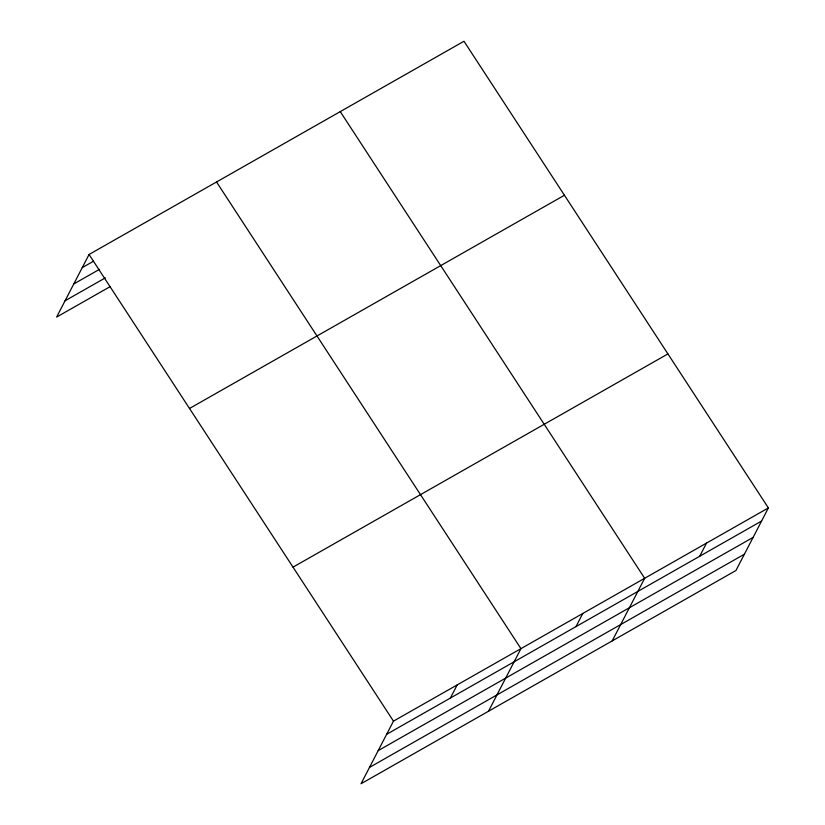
<?xml version="1.0" encoding="UTF-8"?>
<svg xmlns="http://www.w3.org/2000/svg" width="825" height="825" viewBox="0 0 825 825"><rect width="100%" height="100%" fill="white"/><g stroke="black" fill="none" stroke-linecap="round" stroke-linejoin="round"><path stroke-width="1.24" d="M768.384 507.922L393.473 721.143L361.02 783.75L735.941 570.518L768.384 507.922L463.98 41.25L89.059 254.482L56.616 317.078L110.282 286.553M450.388 698.043L457.205 684.894M488.493 711.253L520.946 648.646L216.532 181.985M575.994 626.608L582.801 613.47M612.212 640.891L644.665 578.284L340.261 111.612M699.713 556.246L706.53 543.097M82.253 267.62L93.431 261.267M73.786 283.944L99.505 269.321M65.072 300.764L105.322 277.87M189.513 408.478L564.434 195.247M293.019 567.146L667.93 353.915M386.657 734.291L761.578 521.06M378.19 750.616L753.112 537.384M369.476 767.425L744.398 554.204M89.059 254.482L393.473 721.143"/></g></svg>
